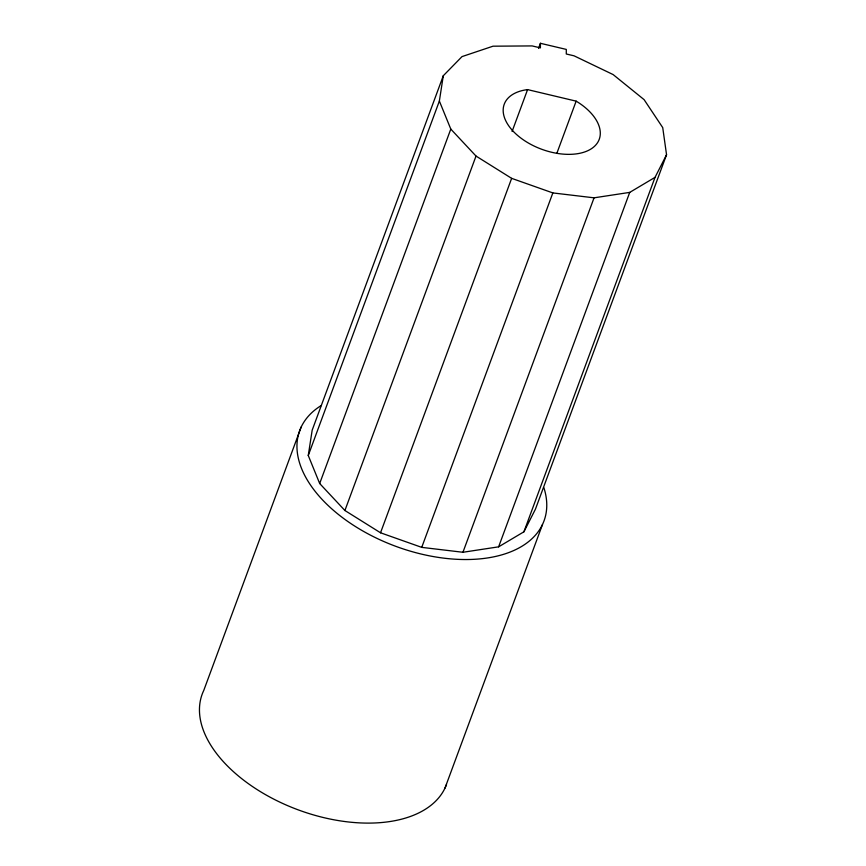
<?xml version="1.0" encoding="UTF-8"?>
<svg xmlns="http://www.w3.org/2000/svg" width="866" height="866" viewBox="0 0 866 866"><rect width="100%" height="100%" fill="white"/><g stroke="black" fill="none" stroke-linecap="round" stroke-linejoin="round"><path stroke-width="1.3" d="M540.416 43.3L540.406 47.879L532.135 45.92L493.025 46.19L462.011 56.604L443.284 75.753L312.171 430.196L308.264 455.494L319.684 483.52L344.906 510.507L380.531 532.785L421.731 547.366L462.942 552.27L498.621 546.836L523.919 531.8L535.437 509.186L666.549 154.743L662.728 127.616L644.087 99.633L613.139 74.584L574.061 55.825L566.288 53.995L566.299 49.416L540.416 43.3L538.544 48.366M308.264 455.494L439.365 101.051L443.284 75.753M301.238 426.906L203.748 690.473A130.246 75.266 20.3 0 0 295.046 808.671A130.246 75.266 20.3 0 0 446.51 784.499M319.684 483.52L450.796 129.088L439.365 101.051M344.906 510.507L476.019 156.064L450.796 129.088M512.087 131.48L527.578 89.609L576.15 101.149A50.65 29.271 20.3 0 1 588.837 150.208A50.65 29.271 20.3 0 1 514.426 132.52A50.65 29.271 20.3 0 1 527.578 89.609M380.531 532.785L511.644 178.353L476.019 156.064M556.903 153.174L576.15 101.149M421.731 547.366L552.844 192.923L594.054 197.827L629.723 192.393L655.032 177.357L666.549 154.743M462.942 552.27L594.054 197.827M498.621 546.836L629.723 192.393M523.919 531.8L655.032 177.357M444.983 788.114L542.484 524.547M511.644 178.353L552.844 192.923M543.902 487.764A130.246 75.266 20.3 0 1 395.957 546.392A130.246 75.266 20.3 0 1 321.102 405.602"/></g></svg>
